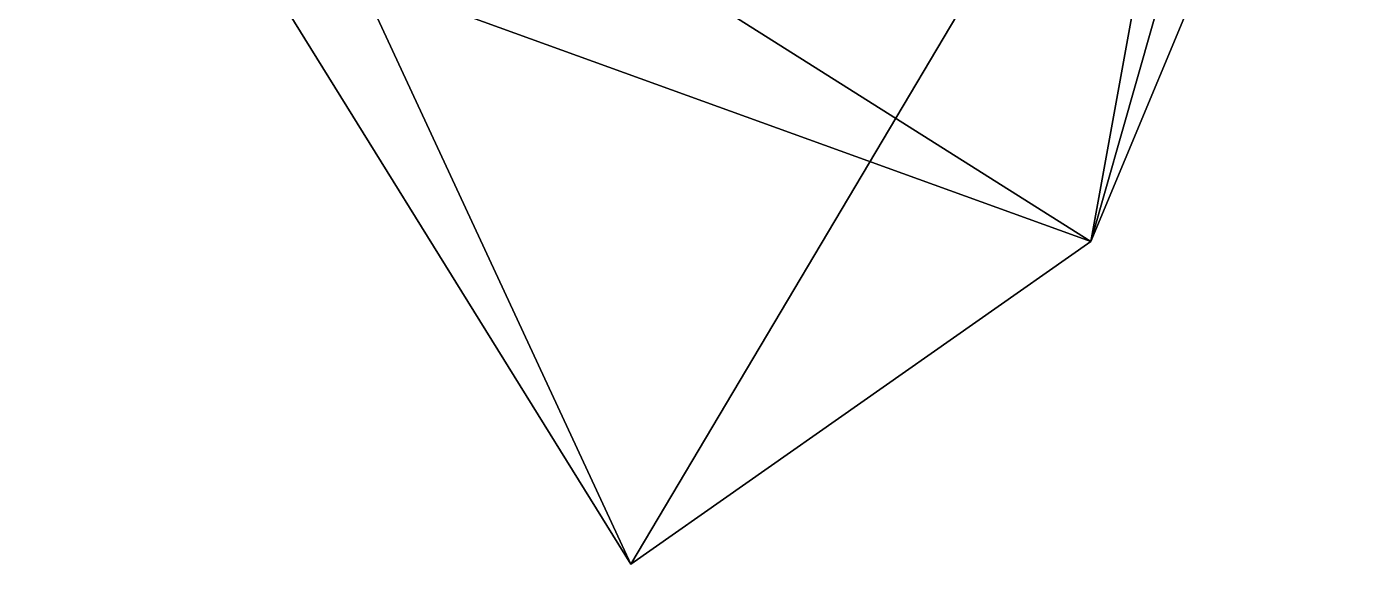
# Model space of a CAD drawing. Extents: x 290095 to 295679, y 4553756 to 4561441.
# Drawn here: x 291866.67 to 291881.35, y 4554263.55 to 4554269.46 of the extents above; entities that cross this region are included whole.
import ezdxf

# ---------------------------------------------------------------- set-up
doc = ezdxf.new("R2010")
doc.units = 0
doc.layers.add('Au_ppm_Pref_-_0_5', color=7, linetype='CONTINUOUS')

msp = doc.modelspace()

# ---------------------------------------------------------------- linework, layer by layer
at = {"layer": 'Au_ppm_Pref_-_0_5'}
for points in [[(291866.672, 4554274.247, 1873.697), (291870.315, 4554270.011, 1876.827), (291873.31, 4554263.552, 1873.262)], [(291866.672, 4554274.247, 1873.697), (291873.31, 4554263.552, 1873.262), (291879.669, 4554274.247, 1873.829)], [(291880.404, 4554274.247, 1880.171), (291878.366, 4554267.098, 1876.827), (291873.31, 4554270.289, 1878.146)], [(291878.366, 4554267.098, 1876.827), (291879.669, 4554274.247, 1873.829), (291873.31, 4554263.552, 1873.262)], [(291880.404, 4554274.247, 1880.171), (291881.351, 4554274.247, 1876.827), (291878.366, 4554267.098, 1876.827)], [(291878.366, 4554267.098, 1876.827), (291881.351, 4554274.247, 1876.827), (291879.669, 4554274.247, 1873.829)], [(291878.366, 4554267.098, 1876.827), (291870.315, 4554270.011, 1876.827), (291873.31, 4554270.289, 1878.146)], [(291870.315, 4554270.011, 1876.827), (291878.366, 4554267.098, 1876.827), (291873.31, 4554263.552, 1873.262)]]:
    msp.add_3dface(points, dxfattribs=at)

doc.saveas('drawing.dxf')
